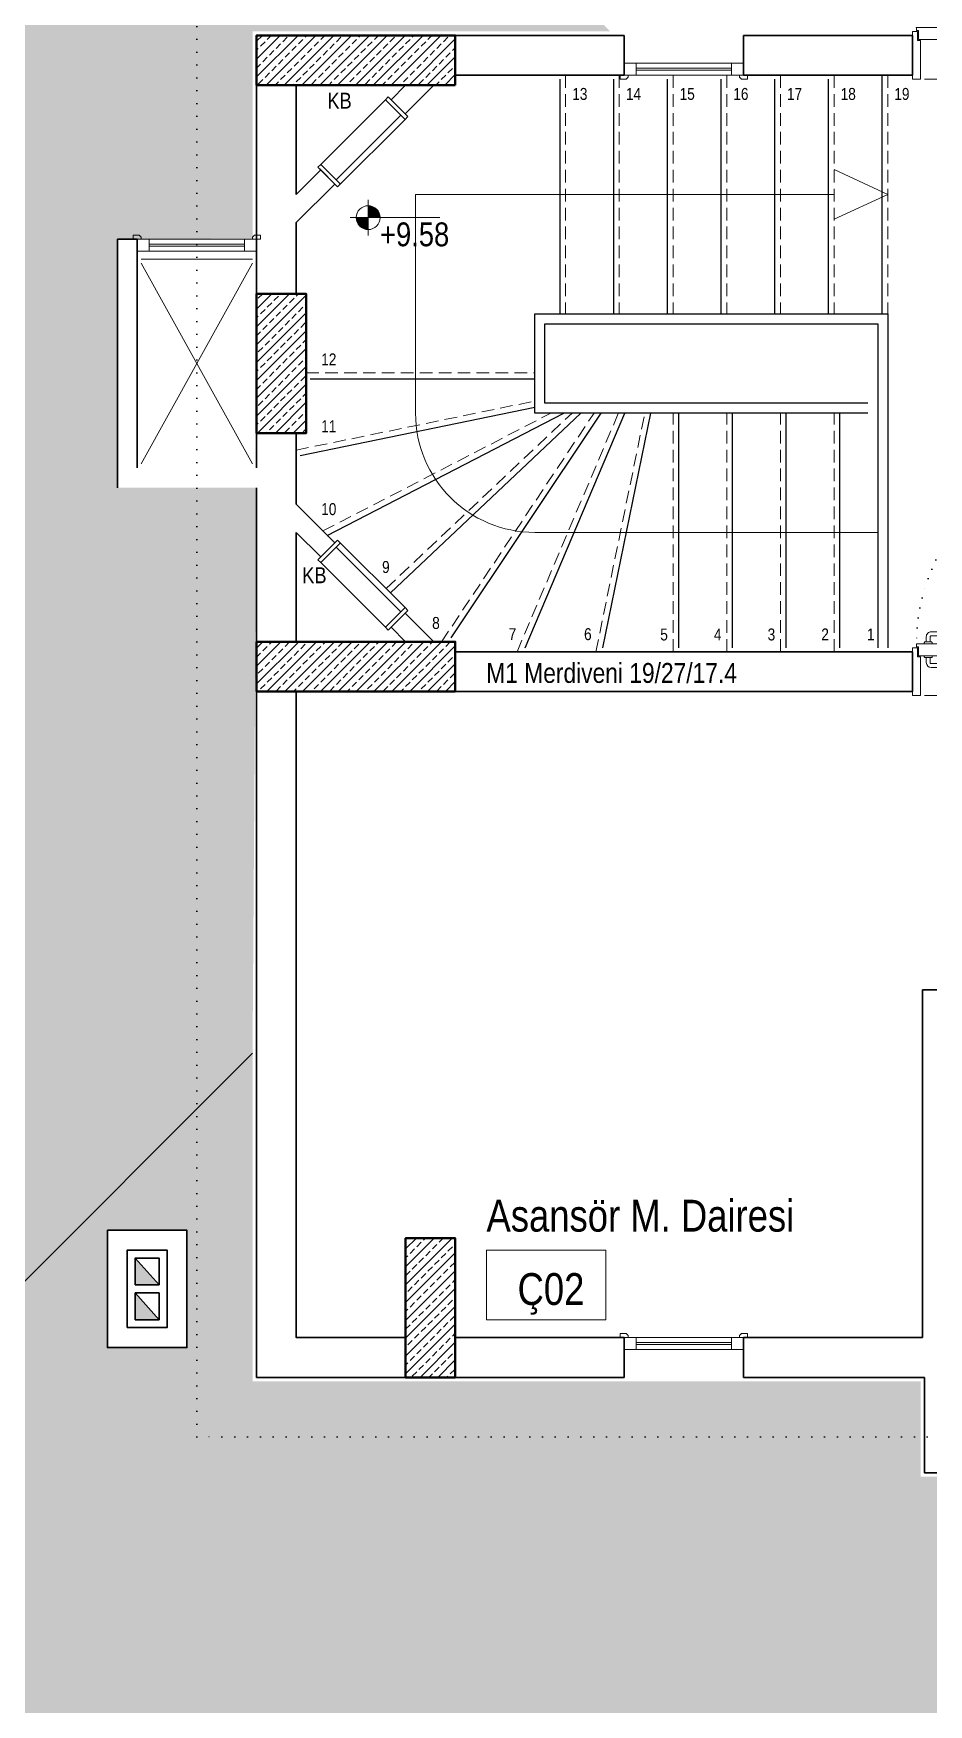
# Model space of a CAD drawing. Header units: millimetres. Extents: x 1852829 to 1882754, y -270850 to -231658.
# Drawn here: x 1869275 to 1869726, y -264353 to -263513 of the extents above; entities that cross this region are included whole.
import ezdxf
from ezdxf.enums import TextEntityAlignment as Align

# ---------------------------------------------------------------- set-up
doc = ezdxf.new("R2010")
doc.units = ezdxf.units.MM
for name, pattern in [('DOT', [0.25, 0, -0.25]), ('izdüşüm arka', [3.175, 0, -3.175]), ('izdüşüm ön', [9.525, 6.35, -3.175])]:
    doc.linetypes.add(name, pattern=pattern)
for name, color, linetype, lineweight in [('a_ba', 6, 'Continuous', 50), ('a_doğrama', 251, 'Continuous', 20), ('a_duvar', 251, 'Continuous', 35), ('a_görünüş', 32, 'Continuous', 25), ('a_görünüş_ince', 8, 'Continuous', 20), ('a_hatch_ba', 252, 'Continuous', 13), ('a_hatch_misc', 251, 'Continuous', 15), ('a_izdüşüm_arka', 251, 'izdüşüm arka', 30), ('a_izdüşüm_ön', 6, 'izdüşüm ön', 9), ('a_not_kot', 251, 'Continuous', 13), ('a_not_mahal', 253, 'Continuous', 5), ('a_not_misc', 144, 'Continuous', 5), ('a_not_text', 7, 'Continuous', 13)]:
    doc.layers.add(name, color=color, linetype=linetype, lineweight=lineweight)
doc.styles.get("Standard").update_dxf_attribs({"font": 'ARIALN.TTF'})

# ---------------------------------------------------------------- blocks, each defined once
blk = doc.blocks.new('M1')
at = {"layer": 'a_doğrama', "linetype": 'Continuous'}
for p, q in [((-24, 6), (-30, 6)), ((-30, 0), (-30, 6)), ((-24, 0), (-30, 0)), ((-24, 0), (-24, 6)), ((30, 6), (24, 6)), ((24, 6), (24, 0)), ((30, 0), (30, 6)), ((30, 0), (24, 0))]:
    blk.add_line(p, q, dxfattribs=at)
at = {"layer": 'a_doğrama'}
for p, q in [((24, 3.5), (-24, 3.5)), ((24, 2.5), (-24, 2.5))]:
    blk.add_line(p, q, dxfattribs=at)
for points in [[(-28, -1), (-28, 0), (-32, 0), (-32, -2), (-29, -2)], [(28, -1), (28, 0), (32, 0), (32, -2), (29, -2)]]:
    blk.add_lwpolyline(points, close=True, dxfattribs=at)
at = {"layer": 'a_görünüş_ince'}
for p, q in [((24, 6), (-24, 6)), ((-24, 0), (24, 0))]:
    blk.add_line(p, q, dxfattribs=at)
blk = doc.blocks.new('baca_şönt')
at = {"layer": 'a_duvar'}
h = blk.add_hatch(color=256, dxfattribs=at)
h.dxf.hatch_style = 1
h.paths.add_polyline_path([(21.5, -5), (21.5, -17), (35, -17)])
h.paths.add_polyline_path([(4, -5), (4, -17), (17.5, -17)])
for p, q in [((4, -5), (17.5, -17)), ((17.5, -5), (17.5, -17)), ((21.5, -5), (21.5, -17)), ((21.5, -5), (35, -17))]:
    blk.add_line(p, q, dxfattribs=at)
blk.add_lwpolyline([(0, -21), (39, -21), (39, -1), (0, -1)], close=True, dxfattribs=at)
for points in [[(17.5, -5), (4, -5), (4, -17), (17.5, -17)], [(21.5, -17), (35, -17), (35, -5), (21.5, -5)]]:
    blk.add_lwpolyline(points, dxfattribs=at)
blk = doc.blocks.new('K1')
at = {"layer": 'a_doğrama', "color": 251}
for points in [[(-17.5, -2.5), (-22, -2.5), (-22, 0), (2, 0), (2, -4), (-17.5, -4), (-17.5, -2.5)], [(-27.5, -93.1), (-25, -93.1)], [(-17.5, -97.5), (-22, -97.5), (-22, -100), (2, -100), (2, -96), (-17.5, -96), (-17.5, -97.5)], [(-14.5, -93.1), (-17, -93.1)]]:
    blk.add_lwpolyline(points, dxfattribs=at)
blk.add_lwpolyline([(-18, -14), (-18, -4), (-18, -3), (-22.5, -3), (-22.5, -2.5), (-22.5, -2), (-24, -2), (-24, -2.5), (-24, -12.5), (-24, -88), (-24, -97.5), (-24, -98), (-22.5, -98), (-22.5, -97.5), (-22.5, -97), (-18, -97), (-18, -96), (-18, -86.5)], close=True, dxfattribs=at)
for points in [[(-25, -91.1), (-27.5, -91.1, -0.414214), (-28, -90.6), (-28, -82.1), (-30, -82.1), (-30, -90.6)], [(-17, -91.1), (-14.5, -91.1, 0.414214), (-14, -90.6), (-14, -82.1), (-12, -82.1), (-12, -90.6)], [(-24, -94.1), (-24.5, -94.1, -0.414214), (-25, -93.6), (-25, -90.6, -0.414214), (-24.5, -90.1), (-24, -90.1)], [(-18, -94.1), (-17.5, -94.1, 0.414214), (-17, -93.6), (-17, -90.6, 0.414214), (-17.5, -90.1), (-18, -90.1)]]:
    blk.add_lwpolyline(points, format="xyb", dxfattribs=at)
for centre, start, end in [((-27.5, -90.6), 180, 270), ((-14.5, -90.6), 270, 0)]:
    blk.add_arc(centre, 2.5, start, end, dxfattribs=at)
at = {"layer": 'a_görünüş_ince', "color": 251}
blk.add_line((2, -6), (2, -94), dxfattribs=at)
at = {"layer": 'a_izdüşüm_arka', "color": 251, "linetype": 'DOT', "ltscale": 20}
blk.add_line((-24, -2), (-120, -2), dxfattribs=at)
blk.add_arc((-24, -2), 96, 180, 270, dxfattribs=at)
blk = doc.blocks.new('sembol_kot')
at = {"layer": 'a_not_kot'}
for points in [[(0, 10), (0, 0), (10, 0, 0.414214)], [(0, 0), (-10, 0, 0.414214), (0, -10)]]:
    blk.add_hatch(color=256, dxfattribs=at).paths.add_polyline_path(points)
for p, q in [((0, 15), (0, -15)), ((-15, 0), (60, 0))]:
    blk.add_line(p, q, dxfattribs=at)
blk.add_circle((0, 0), 10, dxfattribs=at)
blk = doc.blocks.new('kb')
at = {"layer": 'a_doğrama'}
blk.add_line((10.91, -41.26), (12.32, -42.68), dxfattribs=at)
for points in [[(44.85, -7.32), (46.26, -5.91)], [(44.85, -7.32), (54.75, -17.22)], [(47.68, -7.32), (46.26, -5.91)], [(52.63, -15.1), (20.1, -47.63)], [(54.75, -14.39), (56.16, -15.81)], [(56.16, -15.81), (54.75, -17.22)], [(54.75, -17.22), (20.81, -51.16)], [(10.91, -41.26), (12.32, -39.85)], [(10.91, -41.26), (20.81, -51.16)], [(12.32, -39.85), (22.22, -49.75)]]:
    blk.add_lwpolyline(points, dxfattribs=at)
at = {"layer": 'a_duvar'}
for points in [[(55, 0), (47.68, -7.32)], [(69.14, 0), (54.75, -14.39)], [(47.68, -7.32), (54.75, -14.39)], [(12.32, -42.68), (0, -55)], [(19.39, -49.75), (0, -69.14)], [(12.32, -42.68), (19.39, -49.75)]]:
    blk.add_lwpolyline(points, dxfattribs=at)
at = {"layer": 'a_görünüş_ince'}
blk.add_lwpolyline([(44.85, -7.32), (12.32, -39.85)], dxfattribs=at)

msp = doc.modelspace()

# ---------------------------------------------------------------- hatches: boundary and pattern name
at = {"layer": 'a_hatch_misc', "ltscale": 10}
h = msp.add_hatch(dxfattribs=at)
h.set_pattern_fill('AR-RSHKE', color=256, scale=0.15, angle=270)
h.set_pattern_definition([(270, (-86834.217, -19287.247), (45.72, -97.155), [22.86, -19.05, 26.67, -11.43, 34.29, -15.24]), (270, (-86832.312, -19310.107), (45.72, -97.155), [19.05, -72.39, 15.24, -22.86]), (270, (-86837.075, -19355.827), (45.72, -97.155), [11.43, -118.11]), (0, (-86834.217, -19287.247), (45.72, 32.385), [43.815, -139.065]), (0, (-86834.217, -19310.107), (45.72, 32.385), [42.8625, -140.0175]), (0, (-86834.217, -19329.157), (45.72, 32.385), [40.005, -142.875]), (0, (-86837.075, -19355.827), (45.72, 32.385), [43.815, -139.065]), (0, (-86837.075, -19367.257), (45.72, 32.385), [43.815, -139.065]), (0, (-86834.217, -19401.547), (45.72, 32.385), [41.91, -140.97])])
h.paths.add_polyline_path([(1869387.71, -263741.01), (1869317.71, -263741.01), (1869317.71, -263616.01), (1869385.71, -263615.51), (1869385.71, -263511.51), (1869565.71, -263511.51), (1868522.71, -262468.51), (1868522.71, -264888.51), (1869385.71, -264025.51)])
h.paths.add_polyline_path([(1869133.71, -263720.01), (1869133.71, -263676.01), (1869114.71, -263676.01), (1869114.71, -263637.01), (1869172.71, -263637.01), (1869172.71, -263676.01), (1869172.71, -263720.01)], flags=16)
h.paths.add_polyline_path([(1868776.71, -264178.51), (1868776.71, -264217.51), (1868737.71, -264217.51), (1868737.71, -264178.51)], flags=16)
h.paths.add_polyline_path([(1868777.71, -263242.51), (1868737.71, -263242.51), (1868737.71, -263183.51), (1868777.71, -263183.51)], flags=16)
h = msp.add_hatch(dxfattribs=at)
h.set_pattern_fill('AR-RSHKE', color=256, scale=0.15)
h.set_pattern_definition([(0, (-86834.217, -19287.247), (97.155, 45.72), [22.86, -19.05, 26.67, -11.43, 34.29, -15.24]), (0, (-86811.357, -19285.34), (97.155, 45.72), [19.05, -72.39, 15.24, -22.86]), (0, (-86765.637, -19290.104), (97.155, 45.72), [11.43, -118.11]), (90, (-86834.217, -19287.247), (-32.385, 45.72), [43.815, -139.065]), (90, (-86811.357, -19287.247), (-32.385, 45.72), [42.8625, -140.0175]), (90, (-86792.307, -19287.247), (-32.385, 45.72), [40.005, -142.875]), (90, (-86765.637, -19290.104), (-32.385, 45.72), [43.815, -139.065]), (90, (-86754.207, -19290.104), (-32.385, 45.72), [43.815, -139.065]), (90, (-86719.917, -19287.247), (-32.385, 45.72), [41.91, -140.97])])
h.paths.add_polyline_path([(1870064.71, -263950.51), (1870064.71, -264190.51), (1869803.71, -264190.51), (1869803.71, -264238.51), (1869721.71, -264238.51), (1869721.71, -264190.51), (1869385.71, -264190.51), (1869385.71, -264025.51), (1868522.71, -264888.51), (1871002.71, -264888.51)])
h.paths.add_polyline_path([(1870172.71, -264173.51), (1870172.71, -264114.51), (1870212.71, -264114.51), (1870212.71, -264173.51)], flags=16)
h.paths.add_polyline_path([(1869352.71, -264173.51), (1869312.71, -264173.51), (1869312.71, -264114.51), (1869352.71, -264114.51)], flags=16)

# ---------------------------------------------------------------- linework, layer by layer
at = {"layer": 'a_ba', "color": 253}
for points in [[(1869487.71, -263538.51), (1869487.71, -263513.51), (1869387.71, -263513.51), (1869387.71, -263538.51)], [(1869387.71, -263713.51), (1869412.71, -263713.51), (1869412.71, -263643.51), (1869387.71, -263643.51)], [(1869487.71, -263843.51), (1869487.71, -263818.51), (1869387.71, -263818.51), (1869387.71, -263843.51)], [(1869462.71, -264188.51), (1869487.71, -264188.51), (1869487.71, -264118.51), (1869462.71, -264118.51)]]:
    msp.add_lwpolyline(points, close=True, dxfattribs=at)
at = {"layer": 'a_duvar'}
for p, q in [((1869407.71, -263593.51), (1869407.71, -263538.51)), ((1869407.71, -263643.51), (1869407.71, -263607.65)), ((1869317.71, -263741.01), (1869317.71, -263616.01)), ((1869327.71, -263731.01), (1869327.71, -263616.01)), ((1869407.71, -263749.37), (1869407.71, -263713.51)), ((1869407.71, -263818.51), (1869407.71, -263763.51)), ((1869717.71, -263823.51), (1869487.71, -263823.51)), ((1869387.71, -263843.51), (1869717.71, -263843.51)), ((1869722.71, -263993.51), (1869722.71, -264168.51)), ((1869722.71, -263993.51), (1869802.71, -263993.51))]:
    msp.add_line(p, q, dxfattribs=at)
for points in [[(1869487.71, -263513.51), (1869572.71, -263513.51)], [(1869572.71, -263513.51), (1869572.69, -263533.51)], [(1869632.71, -263513.51), (1869632.69, -263533.51)], [(1869632.71, -263513.51), (1869717.71, -263513.51)], [(1869717.71, -263513.51), (1869717.71, -263533.51)], [(1869387.71, -263643.51), (1869387.71, -263538.51)], [(1869407.71, -263593.51), (1869407.71, -263538.51)], [(1869487.71, -263533.51), (1869572.69, -263533.51)], [(1869632.69, -263533.51), (1869717.71, -263533.51)], [(1869407.71, -263643.51), (1869407.71, -263607.65)], [(1869317.71, -263616.01), (1869327.71, -263616.01)], [(1869387.71, -263731.01), (1869387.71, -263713.51)], [(1869407.71, -263749.37), (1869407.71, -263713.51)], [(1869387.71, -263818.51), (1869387.71, -263741.01)], [(1869407.71, -263818.51), (1869407.71, -263763.51)], [(1869717.71, -263823.51), (1869717.71, -263843.51)], [(1869462.71, -264188.51), (1869387.71, -264188.51), (1869387.71, -263843.51)], [(1869462.71, -264168.51), (1869407.71, -264168.51), (1869407.71, -263843.51)], [(1869572.71, -264168.51), (1869487.71, -264168.51)], [(1869572.71, -264168.51), (1869572.69, -264188.51)], [(1869632.71, -264168.51), (1869632.69, -264188.51)], [(1869722.71, -264168.51), (1869632.71, -264168.51)], [(1869572.69, -264188.51), (1869487.71, -264188.51)], [(1869723.71, -264188.51), (1869632.69, -264188.51)], [(1869801.71, -264188.51), (1869801.71, -264236.51), (1869723.71, -264236.51), (1869723.71, -264188.51)]]:
    msp.add_lwpolyline(points, dxfattribs=at)
msp.add_lwpolyline([(1869312.71, -264114.51), (1869352.71, -264114.51), (1869352.71, -264173.51), (1869312.71, -264173.51)], close=True, dxfattribs=at)
at = {"layer": 'a_görünüş', "color": 251}
for p, q in [((1869540.21, -263535.51), (1869540.21, -263653.51)), ((1869567.21, -263535.51), (1869567.21, -263653.51)), ((1869594.21, -263535.51), (1869594.21, -263653.51)), ((1869621.21, -263535.51), (1869621.21, -263653.51)), ((1869648.21, -263535.51), (1869648.21, -263653.51)), ((1869675.21, -263535.51), (1869675.21, -263653.51)), ((1869699.71, -263533.51), (1869705.21, -263533.51)), ((1869702.21, -263533.51), (1869702.21, -263653.51)), ((1869527.71, -263703.51), (1869527.71, -263653.51)), ((1869527.71, -263653.51), (1869567.21, -263653.51)), ((1869543.21, -263653.51), (1869705.21, -263653.51)), ((1869532.71, -263698.51), (1869532.71, -263658.51)), ((1869532.71, -263658.51), (1869700.21, -263658.51)), ((1869414.71, -263686.26), (1869527.71, -263686.26)), ((1869695.21, -263698.51), (1869532.71, -263698.51)), ((1869409.71, -263724.76), (1869527.71, -263700.49)), ((1869423.33, -263764.99), (1869542.31, -263703.51)), ((1869455.05, -263793.87), (1869550.86, -263703.51)), ((1869485.7, -263816.51), (1869561.11, -263703.51)), ((1869522.86, -263821.51), (1869573.05, -263703.51)), ((1869695.21, -263703.51), (1869527.71, -263703.51)), ((1869561.88, -263821.51), (1869586.1, -263703.51)), ((1869600.21, -263821.51), (1869600.21, -263703.51)), ((1869627.21, -263821.51), (1869627.21, -263703.51)), ((1869654.21, -263821.51), (1869654.21, -263703.51)), ((1869681.21, -263821.51), (1869681.21, -263703.51)), ((1869385.71, -264025.51), (1868522.71, -264888.51))]:
    msp.add_line(p, q, dxfattribs=at)
for points in [[(1869705.21, -263653.51), (1869705.21, -263821.51)], [(1869700.21, -263658.51), (1869700.21, -263821.51)]]:
    msp.add_lwpolyline(points, dxfattribs=at)
at = {"layer": 'a_görünüş_ince'}
msp.add_lwpolyline([(1869329.71, -263626.01), (1869385.71, -263626.01)], dxfattribs=at)
at = {"layer": 'a_hatch_ba', "linetype": 'Continuous'}
for p, q in [((1869387.71, -263516.44), (1869390.64, -263513.51)), ((1869387.71, -263525.42), (1869399.62, -263513.51)), ((1869387.71, -263534.4), (1869408.6, -263513.51)), ((1869392.58, -263538.51), (1869417.58, -263513.51)), ((1869393.1, -263515.54), (1869395.13, -263513.51)), ((1869401.56, -263538.51), (1869426.56, -263513.51)), ((1869410.54, -263538.51), (1869435.54, -263513.51)), ((1869412.18, -263514.42), (1869413.09, -263513.51)), ((1869419.52, -263538.51), (1869444.52, -263513.51)), ((1869420.04, -263515.54), (1869422.07, -263513.51)), ((1869428.5, -263538.51), (1869453.5, -263513.51)), ((1869437.48, -263538.51), (1869462.48, -263513.51)), ((1869439.12, -263514.42), (1869440.03, -263513.51)), ((1869446.46, -263538.51), (1869471.46, -263513.51)), ((1869446.98, -263515.54), (1869449.01, -263513.51)), ((1869455.44, -263538.51), (1869480.44, -263513.51)), ((1869466.06, -263514.42), (1869466.97, -263513.51)), ((1869473.92, -263515.54), (1869475.95, -263513.51)), ((1869387.71, -263520.93), (1869388.61, -263520.03)), ((1869389.73, -263518.91), (1869391.98, -263516.66)), ((1869394.22, -263523.4), (1869396.47, -263521.15)), ((1869397.59, -263520.03), (1869399.83, -263517.79)), ((1869400.96, -263516.66), (1869403.2, -263514.42)), ((1869405.45, -263521.15), (1869407.69, -263518.91)), ((1869408.81, -263517.79), (1869411.06, -263515.54)), ((1869413.3, -263522.28), (1869415.55, -263520.03)), ((1869416.67, -263518.91), (1869418.92, -263516.66)), ((1869421.16, -263523.4), (1869423.41, -263521.15)), ((1869424.53, -263520.03), (1869426.77, -263517.79)), ((1869427.9, -263516.66), (1869430.14, -263514.42)), ((1869432.39, -263521.15), (1869434.63, -263518.91)), ((1869435.75, -263517.79), (1869438, -263515.54)), ((1869440.24, -263522.28), (1869442.49, -263520.03)), ((1869443.61, -263518.91), (1869445.86, -263516.66)), ((1869448.1, -263523.4), (1869450.35, -263521.15)), ((1869451.47, -263520.03), (1869453.71, -263517.79)), ((1869454.84, -263516.66), (1869457.08, -263514.42)), ((1869459.33, -263521.15), (1869461.57, -263518.91)), ((1869462.69, -263517.79), (1869464.94, -263515.54)), ((1869464.42, -263538.51), (1869487.71, -263515.22)), ((1869467.19, -263522.28), (1869469.43, -263520.03)), ((1869470.55, -263518.91), (1869472.8, -263516.66)), ((1869475.04, -263523.4), (1869477.29, -263521.15)), ((1869478.41, -263520.03), (1869480.66, -263517.79)), ((1869481.78, -263516.66), (1869484.02, -263514.42)), ((1869486.27, -263521.15), (1869487.71, -263519.71)), ((1869387.71, -263529.91), (1869389.73, -263527.89)), ((1869390.85, -263526.77), (1869393.1, -263524.52)), ((1869395.34, -263531.26), (1869397.59, -263529.01)), ((1869398.71, -263527.89), (1869400.96, -263525.64)), ((1869402.08, -263524.52), (1869404.32, -263522.28)), ((1869403.2, -263532.38), (1869405.45, -263530.13)), ((1869406.57, -263529.01), (1869408.81, -263526.77)), ((1869409.94, -263525.64), (1869412.18, -263523.4)), ((1869414.43, -263530.13), (1869416.67, -263527.89)), ((1869417.79, -263526.77), (1869420.04, -263524.52)), ((1869422.28, -263531.26), (1869424.53, -263529.01)), ((1869425.65, -263527.89), (1869427.9, -263525.64)), ((1869429.02, -263524.52), (1869431.26, -263522.28)), ((1869430.14, -263532.38), (1869432.39, -263530.13)), ((1869433.51, -263529.01), (1869435.75, -263526.77)), ((1869436.88, -263525.64), (1869439.12, -263523.4)), ((1869441.37, -263530.13), (1869443.61, -263527.89)), ((1869444.73, -263526.77), (1869446.98, -263524.52)), ((1869449.22, -263531.26), (1869451.47, -263529.01)), ((1869452.59, -263527.89), (1869454.84, -263525.64)), ((1869455.96, -263524.52), (1869458.2, -263522.28)), ((1869457.08, -263532.38), (1869459.33, -263530.13)), ((1869460.45, -263529.01), (1869462.69, -263526.77)), ((1869463.82, -263525.64), (1869466.06, -263523.4)), ((1869468.31, -263530.13), (1869470.55, -263527.89)), ((1869471.68, -263526.77), (1869473.92, -263524.52)), ((1869473.4, -263538.51), (1869487.71, -263524.2)), ((1869476.17, -263531.26), (1869478.41, -263529.01)), ((1869479.53, -263527.89), (1869481.78, -263525.64)), ((1869482.9, -263524.52), (1869485.15, -263522.28)), ((1869484.02, -263532.38), (1869486.27, -263530.13)), ((1869487.39, -263529.01), (1869487.71, -263528.69)), ((1869388.61, -263537.99), (1869390.85, -263535.75)), ((1869391.98, -263534.62), (1869394.22, -263532.38)), ((1869397.07, -263538.51), (1869398.71, -263536.87)), ((1869399.83, -263535.75), (1869402.08, -263533.5)), ((1869406.05, -263538.51), (1869406.57, -263537.99)), ((1869407.69, -263536.87), (1869409.94, -263534.62)), ((1869411.06, -263533.5), (1869413.3, -263531.26)), ((1869415.55, -263537.99), (1869417.79, -263535.75)), ((1869418.92, -263534.62), (1869421.16, -263532.38)), ((1869424.01, -263538.51), (1869425.65, -263536.87)), ((1869426.77, -263535.75), (1869429.02, -263533.5)), ((1869432.99, -263538.51), (1869433.51, -263537.99)), ((1869434.63, -263536.87), (1869436.88, -263534.62)), ((1869438, -263533.5), (1869440.24, -263531.26)), ((1869442.49, -263537.99), (1869444.73, -263535.75)), ((1869445.86, -263534.62), (1869448.1, -263532.38)), ((1869450.95, -263538.51), (1869452.59, -263536.87)), ((1869453.71, -263535.75), (1869455.96, -263533.5)), ((1869459.93, -263538.51), (1869460.45, -263537.99)), ((1869461.57, -263536.87), (1869463.82, -263534.62)), ((1869464.94, -263533.5), (1869467.19, -263531.26)), ((1869469.43, -263537.99), (1869471.68, -263535.75)), ((1869472.8, -263534.62), (1869475.04, -263532.38)), ((1869477.89, -263538.51), (1869479.53, -263536.87)), ((1869480.66, -263535.75), (1869482.9, -263533.5)), ((1869482.38, -263538.51), (1869487.71, -263533.18)), ((1869486.87, -263538.51), (1869487.39, -263537.99)), ((1869387.71, -263651.14), (1869395.34, -263643.51)), ((1869387.71, -263660.12), (1869404.32, -263643.51)), ((1869387.71, -263669.1), (1869412.71, -263644.1)), ((1869388.61, -263645.75), (1869390.85, -263643.51)), ((1869393.1, -263650.24), (1869395.34, -263648)), ((1869396.47, -263646.88), (1869398.71, -263644.63)), ((1869399.83, -263643.51), (1869399.83, -263643.51)), ((1869404.32, -263648), (1869406.57, -263645.75)), ((1869407.69, -263644.63), (1869408.82, -263643.51)), ((1869387.71, -263678.08), (1869412.71, -263653.08)), ((1869387.71, -263655.63), (1869388.61, -263654.73)), ((1869389.73, -263653.61), (1869391.98, -263651.37)), ((1869394.22, -263658.1), (1869396.47, -263655.86)), ((1869397.59, -263654.73), (1869399.83, -263652.49)), ((1869400.96, -263651.37), (1869403.2, -263649.12)), ((1869405.45, -263655.86), (1869407.69, -263653.61)), ((1869408.81, -263652.49), (1869411.06, -263650.24)), ((1869412.18, -263649.12), (1869412.71, -263648.59)), ((1869387.71, -263687.06), (1869412.71, -263662.06)), ((1869387.71, -263664.61), (1869389.73, -263662.59)), ((1869390.85, -263661.47), (1869393.1, -263659.22)), ((1869395.34, -263665.96), (1869397.59, -263663.71)), ((1869398.71, -263662.59), (1869400.96, -263660.35)), ((1869402.08, -263659.22), (1869404.32, -263656.98)), ((1869403.2, -263667.08), (1869405.45, -263664.84)), ((1869406.57, -263663.71), (1869408.81, -263661.47)), ((1869409.94, -263660.35), (1869412.18, -263658.1)), ((1869387.71, -263696.04), (1869412.71, -263671.04)), ((1869388.61, -263672.7), (1869390.85, -263670.45)), ((1869391.98, -263669.33), (1869394.22, -263667.08)), ((1869396.47, -263673.82), (1869398.71, -263671.57)), ((1869399.83, -263670.45), (1869402.08, -263668.21)), ((1869404.32, -263674.94), (1869406.57, -263672.7)), ((1869407.69, -263671.57), (1869409.94, -263669.33)), ((1869411.06, -263668.21), (1869412.71, -263666.55)), ((1869387.71, -263705.02), (1869412.71, -263680.02)), ((1869387.71, -263682.57), (1869388.61, -263681.68)), ((1869389.73, -263680.55), (1869391.98, -263678.31)), ((1869393.1, -263677.19), (1869395.34, -263674.94)), ((1869397.59, -263681.68), (1869399.83, -263679.43)), ((1869400.96, -263678.31), (1869403.2, -263676.06)), ((1869405.45, -263682.8), (1869407.69, -263680.55)), ((1869408.81, -263679.43), (1869411.06, -263677.19)), ((1869412.18, -263676.06), (1869412.71, -263675.53)), ((1869387.71, -263691.55), (1869389.73, -263689.53)), ((1869388.21, -263713.51), (1869412.71, -263689)), ((1869390.85, -263688.41), (1869393.1, -263686.17)), ((1869394.22, -263685.04), (1869396.47, -263682.8)), ((1869398.71, -263689.53), (1869400.96, -263687.29)), ((1869402.08, -263686.17), (1869404.32, -263683.92)), ((1869406.57, -263690.66), (1869408.81, -263688.41)), ((1869409.94, -263687.29), (1869412.18, -263685.04)), ((1869388.61, -263699.64), (1869390.85, -263697.39)), ((1869391.98, -263696.27), (1869394.22, -263694.02)), ((1869395.34, -263692.9), (1869397.59, -263690.66)), ((1869396.47, -263700.76), (1869398.71, -263698.51)), ((1869397.19, -263713.51), (1869412.71, -263697.98)), ((1869399.83, -263697.39), (1869402.08, -263695.15)), ((1869403.2, -263694.02), (1869405.45, -263691.78)), ((1869407.69, -263698.51), (1869409.94, -263696.27)), ((1869411.06, -263695.15), (1869412.71, -263693.49)), ((1869389.73, -263707.49), (1869391.98, -263705.25)), ((1869393.1, -263704.13), (1869395.34, -263701.88)), ((1869397.59, -263708.62), (1869399.83, -263706.37)), ((1869400.96, -263705.25), (1869403.2, -263703)), ((1869404.32, -263701.88), (1869406.57, -263699.64)), ((1869406.17, -263713.51), (1869412.71, -263706.96)), ((1869408.81, -263706.37), (1869411.06, -263704.13)), ((1869412.18, -263703), (1869412.71, -263702.47)), ((1869387.71, -263709.51), (1869388.61, -263708.62)), ((1869392.7, -263713.51), (1869393.1, -263713.11)), ((1869394.22, -263711.98), (1869396.47, -263709.74)), ((1869402.08, -263713.11), (1869404.32, -263710.86)), ((1869405.45, -263709.74), (1869407.69, -263707.49)), ((1869410.66, -263713.51), (1869412.18, -263711.98)), ((1869387.71, -263821.77), (1869390.97, -263818.51)), ((1869387.71, -263830.75), (1869399.95, -263818.51)), ((1869387.71, -263839.73), (1869408.93, -263818.51)), ((1869387.71, -263826.26), (1869389.73, -263824.24)), ((1869390.85, -263823.11), (1869393.1, -263820.87)), ((1869392.91, -263843.51), (1869417.91, -263818.51)), ((1869394.22, -263819.75), (1869395.46, -263818.51)), ((1869398.71, -263824.24), (1869400.96, -263821.99)), ((1869401.89, -263843.51), (1869426.89, -263818.51)), ((1869402.08, -263820.87), (1869404.32, -263818.62)), ((1869406.57, -263825.36), (1869408.81, -263823.11)), ((1869409.94, -263821.99), (1869412.18, -263819.75)), ((1869410.87, -263843.51), (1869435.87, -263818.51)), ((1869413.3, -263818.62), (1869413.42, -263818.51)), ((1869414.43, -263826.48), (1869416.67, -263824.24)), ((1869417.79, -263823.11), (1869420.04, -263820.87)), ((1869419.85, -263843.51), (1869444.85, -263818.51)), ((1869421.16, -263819.75), (1869422.4, -263818.51)), ((1869425.65, -263824.24), (1869427.9, -263821.99)), ((1869428.83, -263843.51), (1869453.83, -263818.51)), ((1869429.02, -263820.87), (1869431.26, -263818.62)), ((1869433.51, -263825.36), (1869435.75, -263823.11)), ((1869436.88, -263821.99), (1869439.12, -263819.75)), ((1869437.81, -263843.51), (1869462.81, -263818.51)), ((1869440.24, -263818.62), (1869440.36, -263818.51)), ((1869441.37, -263826.48), (1869443.61, -263824.24)), ((1869444.73, -263823.11), (1869446.98, -263820.87)), ((1869446.79, -263843.51), (1869471.79, -263818.51)), ((1869448.1, -263819.75), (1869449.34, -263818.51)), ((1869452.59, -263824.24), (1869454.84, -263821.99)), ((1869455.77, -263843.51), (1869480.77, -263818.51)), ((1869455.96, -263820.87), (1869458.2, -263818.62)), ((1869460.45, -263825.36), (1869462.69, -263823.11)), ((1869463.82, -263821.99), (1869466.06, -263819.75)), ((1869464.75, -263843.51), (1869487.71, -263820.55)), ((1869467.19, -263818.62), (1869467.3, -263818.51)), ((1869468.31, -263826.48), (1869470.55, -263824.24)), ((1869471.68, -263823.11), (1869473.92, -263820.87)), ((1869475.04, -263819.75), (1869476.28, -263818.51)), ((1869479.53, -263824.24), (1869481.78, -263821.99)), ((1869482.9, -263820.87), (1869485.15, -263818.62)), ((1869388.61, -263834.34), (1869390.85, -263832.09)), ((1869391.98, -263830.97), (1869394.22, -263828.73)), ((1869395.34, -263827.6), (1869397.59, -263825.36)), ((1869399.83, -263832.09), (1869402.08, -263829.85)), ((1869403.2, -263828.73), (1869405.45, -263826.48)), ((1869407.69, -263833.22), (1869409.94, -263830.97)), ((1869411.06, -263829.85), (1869413.3, -263827.6)), ((1869415.55, -263834.34), (1869417.79, -263832.09)), ((1869418.92, -263830.97), (1869421.16, -263828.73)), ((1869422.28, -263827.6), (1869424.53, -263825.36)), ((1869426.77, -263832.09), (1869429.02, -263829.85)), ((1869430.14, -263828.73), (1869432.39, -263826.48)), ((1869434.63, -263833.22), (1869436.88, -263830.97)), ((1869438, -263829.85), (1869440.24, -263827.6)), ((1869442.49, -263834.34), (1869444.73, -263832.09)), ((1869445.86, -263830.97), (1869448.1, -263828.73)), ((1869449.22, -263827.6), (1869451.47, -263825.36)), ((1869453.71, -263832.09), (1869455.96, -263829.85)), ((1869457.08, -263828.73), (1869459.33, -263826.48)), ((1869461.57, -263833.22), (1869463.82, -263830.97)), ((1869464.94, -263829.85), (1869467.19, -263827.6)), ((1869469.43, -263834.34), (1869471.68, -263832.09)), ((1869472.8, -263830.97), (1869475.04, -263828.73)), ((1869473.73, -263843.51), (1869487.71, -263829.53)), ((1869476.17, -263827.6), (1869478.41, -263825.36)), ((1869480.66, -263832.09), (1869482.9, -263829.85)), ((1869484.02, -263828.73), (1869486.27, -263826.48)), ((1869487.39, -263825.36), (1869487.71, -263825.04)), ((1869389.73, -263842.2), (1869391.98, -263839.95)), ((1869393.1, -263838.83), (1869395.34, -263836.58)), ((1869396.47, -263835.46), (1869398.71, -263833.22)), ((1869397.59, -263843.32), (1869399.83, -263841.07)), ((1869400.96, -263839.95), (1869403.2, -263837.71)), ((1869404.32, -263836.58), (1869406.57, -263834.34)), ((1869408.81, -263841.07), (1869411.06, -263838.83)), ((1869412.18, -263837.71), (1869414.43, -263835.46)), ((1869416.67, -263842.2), (1869418.92, -263839.95)), ((1869420.04, -263838.83), (1869422.28, -263836.58)), ((1869423.41, -263835.46), (1869425.65, -263833.22)), ((1869424.53, -263843.32), (1869426.77, -263841.07)), ((1869427.9, -263839.95), (1869430.14, -263837.71)), ((1869431.26, -263836.58), (1869433.51, -263834.34)), ((1869435.75, -263841.07), (1869438, -263838.83)), ((1869439.12, -263837.71), (1869441.37, -263835.46)), ((1869443.61, -263842.2), (1869445.86, -263839.95)), ((1869446.98, -263838.83), (1869449.22, -263836.58)), ((1869450.35, -263835.46), (1869452.59, -263833.22)), ((1869451.47, -263843.32), (1869453.71, -263841.07)), ((1869454.84, -263839.95), (1869457.08, -263837.71)), ((1869458.2, -263836.58), (1869460.45, -263834.34)), ((1869462.69, -263841.07), (1869464.94, -263838.83)), ((1869466.06, -263837.71), (1869468.31, -263835.46)), ((1869470.55, -263842.2), (1869472.8, -263839.95)), ((1869473.92, -263838.83), (1869476.17, -263836.58)), ((1869477.29, -263835.46), (1869479.53, -263833.22)), ((1869478.41, -263843.32), (1869480.66, -263841.07)), ((1869481.78, -263839.95), (1869484.02, -263837.71)), ((1869482.71, -263843.51), (1869487.71, -263838.51)), ((1869485.15, -263836.58), (1869487.39, -263834.34)), ((1869388.42, -263843.51), (1869388.61, -263843.32)), ((1869406.38, -263843.51), (1869407.69, -263842.2)), ((1869415.36, -263843.51), (1869415.55, -263843.32)), ((1869433.32, -263843.51), (1869434.63, -263842.2)), ((1869442.3, -263843.51), (1869442.49, -263843.32)), ((1869460.26, -263843.51), (1869461.57, -263842.2)), ((1869469.24, -263843.51), (1869469.43, -263843.32)), ((1869487.2, -263843.51), (1869487.71, -263843)), ((1869462.71, -264123.94), (1869468.14, -264118.51)), ((1869462.71, -264132.92), (1869477.12, -264118.51)), ((1869462.71, -264141.9), (1869486.1, -264118.51)), ((1869471.68, -264119.46), (1869472.63, -264118.51)), ((1869479.53, -264120.59), (1869481.61, -264118.51)), ((1869462.71, -264150.88), (1869487.71, -264125.88)), ((1869462.71, -264128.43), (1869463.82, -264127.32)), ((1869464.94, -264126.2), (1869467.19, -264123.95)), ((1869468.31, -264122.83), (1869470.55, -264120.59)), ((1869472.8, -264127.32), (1869475.04, -264125.08)), ((1869476.17, -264123.95), (1869478.41, -264121.71)), ((1869480.66, -264128.44), (1869482.9, -264126.2)), ((1869484.02, -264125.08), (1869486.27, -264122.83)), ((1869487.39, -264121.71), (1869487.71, -264121.39)), ((1869462.71, -264159.86), (1869487.71, -264134.86)), ((1869462.71, -264137.41), (1869464.94, -264135.18)), ((1869466.06, -264134.06), (1869468.31, -264131.81)), ((1869469.43, -264130.69), (1869471.68, -264128.44)), ((1869473.92, -264135.18), (1869476.17, -264132.93)), ((1869477.29, -264131.81), (1869479.53, -264129.57)), ((1869481.78, -264136.3), (1869484.02, -264134.06)), ((1869485.15, -264132.93), (1869487.39, -264130.69)), ((1869462.71, -264168.84), (1869487.71, -264143.84)), ((1869463.82, -264145.28), (1869466.06, -264143.04)), ((1869467.19, -264141.91), (1869469.43, -264139.67)), ((1869470.55, -264138.55), (1869472.8, -264136.3)), ((1869471.68, -264146.4), (1869473.92, -264144.16)), ((1869475.04, -264143.04), (1869477.29, -264140.79)), ((1869478.41, -264139.67), (1869480.66, -264137.42)), ((1869482.9, -264144.16), (1869485.15, -264141.91)), ((1869486.27, -264140.79), (1869487.71, -264139.35)), ((1869464.94, -264153.14), (1869467.19, -264150.89)), ((1869468.31, -264149.77), (1869470.55, -264147.53)), ((1869472.8, -264154.26), (1869475.04, -264152.02)), ((1869476.17, -264150.89), (1869478.41, -264148.65)), ((1869479.53, -264147.53), (1869481.78, -264145.28)), ((1869484.02, -264152.02), (1869486.27, -264149.77)), ((1869487.39, -264148.65), (1869487.71, -264148.33)), ((1869462.71, -264177.82), (1869487.71, -264152.82)), ((1869462.71, -264155.37), (1869463.82, -264154.26)), ((1869466.06, -264161), (1869468.31, -264158.75)), ((1869469.43, -264157.63), (1869471.68, -264155.38)), ((1869473.92, -264162.12), (1869476.17, -264159.87)), ((1869477.29, -264158.75), (1869479.53, -264156.51)), ((1869480.66, -264155.38), (1869482.9, -264153.14)), ((1869481.78, -264163.24), (1869484.02, -264161)), ((1869485.15, -264159.87), (1869487.39, -264157.63)), ((1869462.71, -264186.8), (1869487.71, -264161.8)), ((1869462.71, -264164.35), (1869464.94, -264162.12)), ((1869467.19, -264168.85), (1869469.43, -264166.61)), ((1869470.55, -264165.49), (1869472.8, -264163.24)), ((1869475.04, -264169.98), (1869477.29, -264167.73)), ((1869478.41, -264166.61), (1869480.66, -264164.36)), ((1869482.9, -264171.1), (1869485.15, -264168.85)), ((1869486.27, -264167.73), (1869487.71, -264166.29)), ((1869463.82, -264172.22), (1869466.06, -264169.98)), ((1869464.94, -264180.08), (1869467.19, -264177.83)), ((1869468.31, -264176.71), (1869470.55, -264174.47)), ((1869469.98, -264188.51), (1869487.71, -264170.78)), ((1869471.68, -264173.34), (1869473.92, -264171.1)), ((1869476.17, -264177.83), (1869478.41, -264175.59)), ((1869479.53, -264174.47), (1869481.78, -264172.22)), ((1869484.02, -264178.96), (1869486.27, -264176.71)), ((1869487.39, -264175.59), (1869487.71, -264175.27)), ((1869462.71, -264182.31), (1869463.82, -264181.2)), ((1869466.06, -264187.94), (1869468.31, -264185.69)), ((1869469.43, -264184.57), (1869471.68, -264182.32)), ((1869472.8, -264181.2), (1869475.04, -264178.96)), ((1869477.29, -264185.69), (1869479.53, -264183.45)), ((1869478.96, -264188.51), (1869487.71, -264179.76)), ((1869480.66, -264182.32), (1869482.9, -264180.08)), ((1869485.15, -264186.81), (1869487.39, -264184.57)), ((1869474.47, -264188.51), (1869476.17, -264186.81)), ((1869483.45, -264188.51), (1869484.02, -264187.94))]:
    msp.add_line(p, q, dxfattribs=at)
at = {"layer": 'a_izdüşüm_arka', "ltscale": 2}
msp.add_lwpolyline([(1869357.71, -263483.51), (1870092.71, -263483.51), (1870092.71, -264218.51), (1869357.71, -264218.51)], close=True, dxfattribs=at)
at = {"layer": 'a_izdüşüm_ön', "color": 251}
for p, q in [((1869543.21, -263533.51), (1869543.21, -263653.51)), ((1869570.21, -263533.51), (1869570.21, -263653.51)), ((1869597.21, -263533.51), (1869597.21, -263653.51)), ((1869624.21, -263533.51), (1869624.21, -263653.51)), ((1869651.21, -263533.51), (1869651.21, -263653.51)), ((1869678.21, -263533.51), (1869678.21, -263653.51)), ((1869705.21, -263533.51), (1869705.21, -263653.51)), ((1869412.71, -263683.26), (1869527.71, -263683.26)), ((1869407.71, -263722.11), (1869527.71, -263697.43)), ((1869421.11, -263762.76), (1869535.78, -263703.51)), ((1869452.93, -263791.75), (1869546.48, -263703.51)), ((1869480.76, -263818.51), (1869557.5, -263703.51)), ((1869518.75, -263823.51), (1869569.79, -263703.51)), ((1869558.41, -263823.51), (1869583.04, -263703.51)), ((1869597.21, -263823.51), (1869597.21, -263703.51)), ((1869624.21, -263823.51), (1869624.21, -263703.51)), ((1869651.21, -263823.51), (1869651.21, -263703.51)), ((1869678.21, -263823.51), (1869678.21, -263703.51))]:
    msp.add_line(p, q, dxfattribs=at)
at = {"layer": 'a_not_mahal'}
msp.add_lwpolyline([(1869563.4, -264124.6), (1869503.4, -264124.6), (1869503.4, -264159.6), (1869563.4, -264159.6)], close=True, dxfattribs=at)
at = {"layer": 'a_not_misc'}
for p, q in [((1869467.71, -263593.51), (1869575.69, -263593.51)), ((1869467.71, -263703.51), (1869467.71, -263593.51)), ((1869575.69, -263593.51), (1869678.21, -263593.51)), ((1869700.21, -263763.51), (1869527.71, -263763.51))]:
    msp.add_line(p, q, dxfattribs=at)
for points in [[(1869705.21, -263593.51), (1869678.21, -263581.01)], [(1869705.21, -263593.51), (1869678.21, -263606.01)], [(1869385.71, -263628.01), (1869329.71, -263729.01)], [(1869329.71, -263628.01), (1869385.71, -263729.01)]]:
    msp.add_lwpolyline(points, dxfattribs=at)
msp.add_arc((1869527.71, -263703.51), 60, 180, 270, dxfattribs=at)

# ---------------------------------------------------------------- block references
at = {"layer": 'a_ba'}
msp.add_blockref('kb', (1869407.71, -263538.51), dxfattribs=at)
at = {"layer": 'a_ba', "xscale": -1, "rotation": 180}
msp.add_blockref('kb', (1869407.71, -263818.51), dxfattribs=at)
at = {"layer": 'a_doğrama', "xscale": -1}
msp.add_blockref('M1', (1869602.69, -263533.51), dxfattribs=at)
at = {"layer": 'a_doğrama', "xscale": -1, "rotation": 180}
for p in [(1869357.71, -263616.01), (1869602.71, -264168.51)]:
    msp.add_blockref('M1', p, dxfattribs=at)
at = {"layer": 'a_duvar', "xscale": 0.6, "yscale": 0.6, "zscale": 0.6}
msp.add_blockref('sembol_kot', (1869443.86, -263605.18), dxfattribs=at)
at = {"layer": 'a_duvar', "xscale": -1, "rotation": 270.0000000000001}
msp.add_blockref('baca_şönt', (1869343.71, -264163.51), dxfattribs=at)
at = {"layer": 'a_izdüşüm_arka', "ltscale": 5, "xscale": -1, "rotation": 90.00079631210929}
msp.add_blockref('K1', (1869717.71, -263533.51), dxfattribs=at)
at = {"layer": 'a_izdüşüm_arka', "ltscale": 5, "rotation": 269.9992036878907}
msp.add_blockref('K1', (1869817.71, -263843.51), dxfattribs=at)

# ---------------------------------------------------------------- texts
at = {"layer": 'a_not_kot'}
msp.add_text('+9.58', height=12, dxfattribs=at).set_placement((1869449.86, -263619.58))
at = {"layer": 'a_not_mahal'}
for s, height, p in [('KB', 8, (1869423.36, -263550.35)), ('KB', 8, (1869410.71, -263789.06)), ('Asansör M. Dairesi', 16, (1869503.4, -264115.2))]:
    msp.add_text(s, height=height, dxfattribs=at).set_placement(p)
msp.add_text('Ç02', height=16, rotation=360, dxfattribs=at).set_placement((1869535.82, -264152.1), align=Align.CENTER)
at = {"layer": 'a_not_text'}
for s, height, p in [('13', 6, (1869546.52, -263545.95)), ('14', 6, (1869573.52, -263545.95)), ('15', 6, (1869600.52, -263545.95)), ('16', 6, (1869627.52, -263545.95)), ('17', 6, (1869654.52, -263545.95)), ('18', 6, (1869681.52, -263545.95)), ('19', 6, (1869708.52, -263545.95)), ('12', 6, (1869420.24, -263679.48)), ('11', 6, (1869420.24, -263713.11)), ('10', 6, (1869420.24, -263754.79)), ('9', 6, (1869450.87, -263783.91)), ('8', 6, (1869476.05, -263812.05)), ('7', 6, (1869514.54, -263817.68)), ('6', 6, (1869552.46, -263817.68)), ('5', 6, (1869590.8, -263817.84)), ('4', 6, (1869617.8, -263817.84)), ('3', 6, (1869644.8, -263817.84)), ('2', 6, (1869671.8, -263817.84)), ('1', 6, (1869694.79, -263817.84)), ('M1 Merdiveni 19/27/17.4', 10, (1869503.29, -263839.2))]:
    msp.add_text(s, height=height, dxfattribs=at).set_placement(p)

doc.saveas('drawing.dxf')
